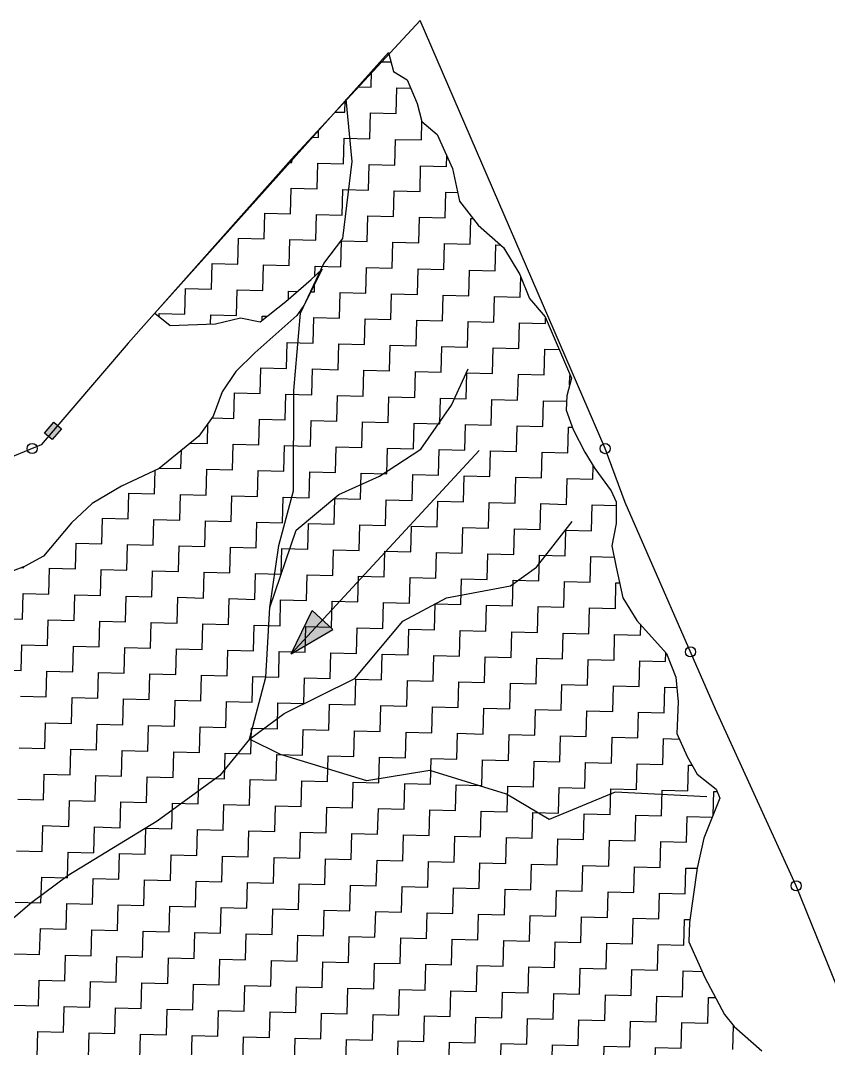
# Model space of a CAD drawing. Header units: metres. Extents: x 295068 to 298038, y 2018465 to 2021372.
# Drawn here: x 297015 to 297409, y 2020870 to 2021372 of the extents above; entities that cross this region are included whole.
import ezdxf

# ---------------------------------------------------------------- set-up
doc = ezdxf.new("R2010")
doc.units = ezdxf.units.M
doc.header["$MEASUREMENT"] = 0
for name, color, linetype in [('LINE_WATER', 4, 'Continuous'), ('POLY_HATCH', 12, 'Continuous'), ('V_BOUND_LINE', 7, 'Continuous')]:
    doc.layers.add(name, color=color, linetype=linetype)

msp = doc.modelspace()

# ---------------------------------------------------------------- hatches: boundary and pattern name
msp.add_hatch(color=256).paths.add_polyline_path([(297034.81, 2021172.46), (297031.14, 2021175.61), (297026.59, 2021170.29), (297030.26, 2021167.14)])
h = msp.add_hatch(color=256)
h.paths.add_polyline_path([(297162.22, 2021079.06), (297157.18, 2021083.72), (297147, 2021062.59)])
h.paths.add_polyline_path([(297147, 2021062.59), (297167.26, 2021074.41), (297162.22, 2021079.06)])

# ---------------------------------------------------------------- linework, layer by layer
msp.add_lwpolyline([(297026.59, 2021170.29), (297031.14, 2021175.61), (297034.81, 2021172.46), (297030.26, 2021167.14)], close=True)
for points in [[(297147, 2021062.59), (297238.68, 2021161.81)], [(297147, 2021062.59), (297157.18, 2021083.72)], [(297157.18, 2021083.72), (297167.26, 2021074.41)], [(297147, 2021062.59), (297167.26, 2021074.41)]]:
    msp.add_lwpolyline(points)
for centre in [(297020.53, 2021162.78), (297300.28, 2021162.75), (297341.88, 2021063.52), (297393.5, 2020949.27)]:
    msp.add_circle(centre, 2.48)
at = {"layer": 'LINE_WATER'}
for p, q in [((297176.79, 2021302.92), (297173.74, 2021333.34)), ((297172.23, 2021265.41), (297176.79, 2021302.92)), ((297162.95, 2021253.11), (297172.23, 2021265.41)), ((297151.56, 2021228.92), (297162.95, 2021253.11)), ((297148.21, 2021191.09), (297151.56, 2021228.92)), ((297225.19, 2021184.04), (297233.42, 2021201.74)), ((297148.14, 2021142.12), (297148.21, 2021191.09)), ((297210.23, 2021162.54), (297225.19, 2021184.04)), ((297190.16, 2021149.33), (297210.23, 2021162.54)), ((297170.2, 2021140.29), (297190.16, 2021149.33)), ((297140.88, 2021115.44), (297148.14, 2021142.12)), ((297149.42, 2021122.91), (297170.2, 2021140.29)), ((297266.79, 2021104.93), (297284.1, 2021127.18)), ((297136.51, 2021085.1), (297149.42, 2021122.91)), ((297136.51, 2021085.1), (297140.88, 2021115.44)), ((297253.99, 2021095.71), (297266.79, 2021104.93)), ((297222.76, 2021089.94), (297253.99, 2021095.71)), ((297201.54, 2021078.55), (297222.76, 2021089.94)), ((297134.53, 2021051.23), (297136.51, 2021085.1)), ((297178.09, 2021050.49), (297201.54, 2021078.55)), ((297126.68, 2021020.83), (297134.53, 2021051.23)), ((297143.58, 2021033.46), (297178.09, 2021050.49)), ((297126.68, 2021020.83), (297143.58, 2021033.46)), ((297126.68, 2021020.83), (297112.16, 2021003.12)), ((297141.8, 2021013.38), (297126.68, 2021020.83)), ((297183.89, 2021000.52), (297141.8, 2021013.38)), ((297214.66, 2021005.61), (297183.89, 2021000.52)), ((297252.07, 2020994.05), (297214.66, 2021005.61)), ((297112.16, 2021003.12), (297081.56, 2020980.84)), ((297305.13, 2020995.04), (297272.97, 2020981.75)), ((297349.85, 2020992.71), (297305.13, 2020995.04)), ((297272.97, 2020981.75), (297252.07, 2020994.05)), ((297081.56, 2020980.84), (297038.15, 2020954.28)), ((297038.15, 2020954.28), (297020.38, 2020941.17)), ((297020.38, 2020941.17), (296979.05, 2020905.9))]:
    msp.add_line(p, q, dxfattribs=at)
at = {"layer": 'POLY_HATCH'}
for p, q in [((297080.43, 2021228.95), (297194.44, 2021356.09)), ((297194.44, 2021356.09), (297196.89, 2021346.89)), ((297196.89, 2021346.89), (297203.53, 2021342.87)), ((297203.53, 2021342.87), (297208.53, 2021331.19)), ((297208.53, 2021331.19), (297210.71, 2021322.48)), ((297210.71, 2021322.48), (297218.25, 2021316.03)), ((297218.25, 2021316.03), (297225.77, 2021299.49)), ((297225.77, 2021299.49), (297229.22, 2021283.59)), ((297229.22, 2021283.59), (297238.3, 2021271.82)), ((297238.3, 2021271.82), (297250.54, 2021260.92)), ((297250.54, 2021260.92), (297258.63, 2021247.72)), ((297162.1, 2021250.42), (297153.22, 2021232.62)), ((297156.67, 2021245.27), (297162.1, 2021250.42)), ((297144.3, 2021234.63), (297156.67, 2021245.27)), ((297258.63, 2021247.72), (297263.39, 2021236.06)), ((297263.39, 2021236.06), (297270.88, 2021227.09)), ((297131.76, 2021224.61), (297144.3, 2021234.63)), ((297153.22, 2021232.62), (297149.72, 2021227.66)), ((297080.43, 2021228.95), (297087.89, 2021222.86)), ((297110.06, 2021223.73), (297122.18, 2021226.54)), ((297122.18, 2021226.54), (297131.76, 2021224.61)), ((297149.72, 2021227.66), (297129.17, 2021209.55)), ((297270.88, 2021227.09), (297283.79, 2021197.14)), ((297087.89, 2021222.86), (297110.06, 2021223.73)), ((297129.17, 2021209.55), (297120.03, 2021200.41)), ((297120.03, 2021200.41), (297113.27, 2021190.48)), ((297283.79, 2021197.14), (297281.47, 2021188.45)), ((297113.27, 2021190.48), (297108.87, 2021178.57)), ((297281.47, 2021188.45), (297281.29, 2021181.48)), ((297281.29, 2021181.48), (297284.66, 2021172.01)), ((297108.87, 2021178.57), (297101.88, 2021168.89)), ((297284.66, 2021172.01), (297290.4, 2021161.04)), ((297101.88, 2021168.89), (297082.59, 2021153.09)), ((297290.4, 2021161.04), (297295.25, 2021152.98)), ((297082.59, 2021153.09), (297064.07, 2021144.43)), ((297295.25, 2021152.98), (297303.15, 2021142.2)), ((297064.07, 2021144.43), (297049.89, 2021135.9)), ((297303.15, 2021142.2), (297305.66, 2021136.84)), ((297049.89, 2021135.9), (297039.77, 2021126.54)), ((297305.66, 2021136.84), (297305.63, 2021126.26)), ((297039.77, 2021126.54), (297026.11, 2021110.3)), ((297305.63, 2021126.26), (297303.42, 2021115.25)), ((297303.42, 2021115.25), (297305.57, 2021104.89)), ((297026.11, 2021110.3), (297016.83, 2021105.25)), ((297016.83, 2021105.25), (296995.81, 2021097.23)), ((297305.57, 2021104.89), (297308.79, 2021089.89)), ((297308.79, 2021089.89), (297315.73, 2021078.89)), ((297315.73, 2021078.89), (297330.24, 2021062.64)), ((297330.24, 2021062.64), (297334.76, 2021051.23)), ((297334.76, 2021051.23), (297335.9, 2021039.17)), ((297335.9, 2021039.17), (297335.31, 2021023.61)), ((297335.31, 2021023.61), (297340.32, 2021012.42)), ((297340.32, 2021012.42), (297345.16, 2021003.88)), ((297345.16, 2021003.88), (297354.36, 2020996.43)), ((297354.36, 2020996.43), (297356.17, 2020992.05)), ((297356.17, 2020992.05), (297348.44, 2020972.53)), ((297348.44, 2020972.53), (297345.18, 2020957.94)), ((297345.18, 2020957.94), (297341.35, 2020931.37)), ((297341.35, 2020931.37), (297341.11, 2020922)), ((297341.11, 2020922), (297348.84, 2020904.49)), ((297348.84, 2020904.49), (297358.49, 2020886.44)), ((297358.49, 2020886.44), (297363.15, 2020880.55)), ((297363.15, 2020880.55), (297376.69, 2020868.74))]:
    msp.add_line(p, q, dxfattribs=at)
at = {"layer": 'POLY_HATCH', "linetype": 'Continuous'}
for p, q in [((297190.47, 2021351.66), (297195.66, 2021351.53)), ((297186.02, 2021339.2), (297186.22, 2021346.92)), ((297179.45, 2021339.37), (297186.02, 2021339.2)), ((297198.27, 2021326.31), (297198.59, 2021338.88)), ((297198.59, 2021338.88), (297205.31, 2021338.7)), ((297173.13, 2021326.96), (297173.27, 2021332.49)), ((297168.43, 2021327.08), (297173.13, 2021326.96)), ((297185.37, 2021314.07), (297185.7, 2021326.64)), ((297185.7, 2021326.64), (297198.27, 2021326.31)), ((297210.51, 2021313.42), (297210.74, 2021322.45)), ((297160.24, 2021314.72), (297160.33, 2021318.05)), ((297157.41, 2021314.79), (297160.24, 2021314.72)), ((297172.48, 2021301.83), (297172.81, 2021314.39)), ((297172.81, 2021314.39), (297185.37, 2021314.07)), ((297197.62, 2021301.18), (297197.94, 2021313.74)), ((297197.94, 2021313.74), (297210.51, 2021313.42)), ((297222.75, 2021300.53), (297222.89, 2021305.83)), ((297146.39, 2021302.5), (297147.35, 2021302.47)), ((297147.35, 2021302.47), (297147.38, 2021303.61)), ((297159.59, 2021289.58), (297159.92, 2021302.15)), ((297159.92, 2021302.15), (297172.48, 2021301.83)), ((297184.73, 2021288.94), (297185.05, 2021301.5)), ((297185.05, 2021301.5), (297197.62, 2021301.18)), ((297209.86, 2021288.29), (297210.18, 2021300.85)), ((297210.18, 2021300.85), (297222.75, 2021300.53)), ((297146.7, 2021277.34), (297147.03, 2021289.91)), ((297147.03, 2021289.91), (297159.59, 2021289.58)), ((297171.84, 2021276.69), (297172.16, 2021289.26)), ((297172.16, 2021289.26), (297184.73, 2021288.94)), ((297196.97, 2021276.04), (297197.29, 2021288.61)), ((297197.29, 2021288.61), (297209.86, 2021288.29)), ((297222.1, 2021275.4), (297222.43, 2021287.96)), ((297222.43, 2021287.96), (297228.3, 2021287.81)), ((297133.81, 2021265.1), (297134.14, 2021277.66)), ((297134.14, 2021277.66), (297146.7, 2021277.34)), ((297158.95, 2021264.45), (297159.27, 2021277.02)), ((297159.27, 2021277.02), (297171.84, 2021276.69)), ((297184.08, 2021263.8), (297184.4, 2021276.37)), ((297184.4, 2021276.37), (297196.97, 2021276.04)), ((297209.21, 2021263.15), (297209.54, 2021275.72)), ((297209.54, 2021275.72), (297222.1, 2021275.4)), ((297234.35, 2021262.51), (297234.67, 2021275.07)), ((297234.67, 2021275.07), (297235.81, 2021275.04)), ((297120.92, 2021252.86), (297121.24, 2021265.42)), ((297121.24, 2021265.42), (297133.81, 2021265.1)), ((297146.05, 2021252.21), (297146.38, 2021264.77)), ((297146.38, 2021264.77), (297158.95, 2021264.45)), ((297171.19, 2021251.56), (297171.51, 2021264.13)), ((297171.51, 2021264.13), (297184.08, 2021263.8)), ((297196.32, 2021250.91), (297196.65, 2021263.48)), ((297196.65, 2021263.48), (297209.21, 2021263.15)), ((297221.45, 2021250.26), (297221.78, 2021262.83)), ((297221.78, 2021262.83), (297234.35, 2021262.51)), ((297246.59, 2021249.61), (297246.91, 2021262.18)), ((297246.91, 2021262.18), (297249.19, 2021262.12)), ((297108.03, 2021240.61), (297108.35, 2021253.18)), ((297108.35, 2021253.18), (297120.92, 2021252.86)), ((297133.16, 2021239.96), (297133.49, 2021252.53)), ((297133.49, 2021252.53), (297146.05, 2021252.21)), ((297158.5, 2021247), (297158.62, 2021251.88)), ((297158.62, 2021251.88), (297171.19, 2021251.56)), ((297183.43, 2021238.67), (297183.75, 2021251.23)), ((297183.75, 2021251.23), (297196.32, 2021250.91)), ((297208.56, 2021238.02), (297208.89, 2021250.59)), ((297208.89, 2021250.59), (297221.45, 2021250.26)), ((297233.7, 2021237.37), (297234.02, 2021249.94)), ((297234.02, 2021249.94), (297246.59, 2021249.61)), ((297258.83, 2021236.72), (297259.09, 2021246.61)), ((297095.14, 2021228.37), (297095.46, 2021240.94)), ((297095.46, 2021240.94), (297108.03, 2021240.61)), ((297120.27, 2021227.72), (297120.6, 2021240.29)), ((297120.6, 2021240.29), (297133.16, 2021239.96)), ((297158.3, 2021239.32), (297158.39, 2021242.99)), ((297145.63, 2021235.78), (297145.73, 2021239.64)), ((297145.73, 2021239.64), (297149.99, 2021239.53)), ((297156.58, 2021239.36), (297158.3, 2021239.32)), ((297170.54, 2021226.43), (297170.86, 2021238.99)), ((297170.86, 2021238.99), (297183.43, 2021238.67)), ((297195.67, 2021225.78), (297196, 2021238.34)), ((297196, 2021238.34), (297208.56, 2021238.02)), ((297220.81, 2021225.13), (297221.13, 2021237.7)), ((297221.13, 2021237.7), (297233.7, 2021237.37)), ((297245.94, 2021224.48), (297246.26, 2021237.05)), ((297246.26, 2021237.05), (297258.83, 2021236.72)), ((297082.53, 2021227.23), (297082.57, 2021228.69)), ((297082.57, 2021228.69), (297095.14, 2021228.37)), ((297107.59, 2021223.63), (297107.71, 2021228.05)), ((297107.71, 2021228.05), (297120.27, 2021227.72)), ((297132.79, 2021225.44), (297132.84, 2021227.4)), ((297132.84, 2021227.4), (297135.17, 2021227.34)), ((297157.65, 2021214.18), (297157.97, 2021226.75)), ((297157.97, 2021226.75), (297170.54, 2021226.43)), ((297182.78, 2021213.53), (297183.11, 2021226.1)), ((297183.11, 2021226.1), (297195.67, 2021225.78)), ((297207.92, 2021212.89), (297208.24, 2021225.45)), ((297208.24, 2021225.45), (297220.81, 2021225.13)), ((297271.07, 2021223.83), (297271.14, 2021226.48)), ((297233.05, 2021212.24), (297233.37, 2021224.81)), ((297233.37, 2021224.81), (297245.94, 2021224.48)), ((297258.18, 2021211.59), (297258.51, 2021224.16)), ((297258.51, 2021224.16), (297271.07, 2021223.83)), ((297144.76, 2021201.94), (297145.08, 2021214.51)), ((297145.08, 2021214.51), (297157.65, 2021214.18)), ((297169.89, 2021201.29), (297170.22, 2021213.86)), ((297170.22, 2021213.86), (297182.78, 2021213.53)), ((297195.02, 2021200.64), (297195.35, 2021213.21)), ((297195.35, 2021213.21), (297207.92, 2021212.89)), ((297220.16, 2021200), (297220.48, 2021212.56)), ((297220.48, 2021212.56), (297233.05, 2021212.24)), ((297245.29, 2021199.35), (297245.62, 2021211.91)), ((297245.62, 2021211.91), (297258.18, 2021211.59)), ((297270.42, 2021198.7), (297270.75, 2021211.27)), ((297270.75, 2021211.27), (297277.78, 2021211.08)), ((297131.87, 2021189.7), (297132.19, 2021202.26)), ((297132.19, 2021202.26), (297144.76, 2021201.94)), ((297157, 2021189.05), (297157.32, 2021201.62)), ((297157.32, 2021201.62), (297169.89, 2021201.29)), ((297182.13, 2021188.4), (297182.46, 2021200.97)), ((297182.46, 2021200.97), (297195.02, 2021200.64)), ((297207.27, 2021187.75), (297207.59, 2021200.32)), ((297207.59, 2021200.32), (297220.16, 2021200)), ((297232.4, 2021187.11), (297232.72, 2021199.67)), ((297232.72, 2021199.67), (297245.29, 2021199.35)), ((297257.53, 2021186.46), (297257.86, 2021199.02)), ((297257.86, 2021199.02), (297270.42, 2021198.7)), ((297282.87, 2021193.69), (297282.99, 2021198.38)), ((297282.99, 2021198.38), (297283.26, 2021198.37)), ((297118.98, 2021177.46), (297119.3, 2021190.02)), ((297119.3, 2021190.02), (297131.87, 2021189.7)), ((297144.11, 2021176.81), (297144.43, 2021189.37)), ((297144.43, 2021189.37), (297157, 2021189.05)), ((297169.24, 2021176.16), (297169.57, 2021188.73)), ((297169.57, 2021188.73), (297182.13, 2021188.4)), ((297194.38, 2021175.51), (297194.7, 2021188.08)), ((297194.7, 2021188.08), (297207.27, 2021187.75)), ((297219.51, 2021174.86), (297219.83, 2021187.43)), ((297219.83, 2021187.43), (297232.4, 2021187.11)), ((297244.64, 2021174.21), (297244.97, 2021186.78)), ((297244.97, 2021186.78), (297257.53, 2021186.46)), ((297269.78, 2021173.57), (297270.1, 2021186.13)), ((297270.1, 2021186.13), (297281.41, 2021185.84)), ((297106.09, 2021165.21), (297106.34, 2021175.06)), ((297108.27, 2021177.73), (297118.98, 2021177.46)), ((297131.22, 2021164.56), (297131.54, 2021177.13)), ((297131.54, 2021177.13), (297144.11, 2021176.81)), ((297156.35, 2021163.92), (297156.68, 2021176.48)), ((297156.68, 2021176.48), (297169.24, 2021176.16)), ((297181.49, 2021163.27), (297181.81, 2021175.83)), ((297181.81, 2021175.83), (297194.38, 2021175.51)), ((297206.62, 2021162.62), (297206.94, 2021175.19)), ((297206.94, 2021175.19), (297219.51, 2021174.86)), ((297231.75, 2021161.97), (297232.08, 2021174.54)), ((297232.08, 2021174.54), (297244.64, 2021174.21)), ((297256.89, 2021161.32), (297257.21, 2021173.89)), ((297257.21, 2021173.89), (297269.78, 2021173.57)), ((297282.02, 2021160.68), (297282.34, 2021173.24)), ((297282.34, 2021173.24), (297284.24, 2021173.19)), ((297097.66, 2021165.43), (297106.09, 2021165.21)), ((297118.33, 2021152.32), (297118.65, 2021164.89)), ((297118.65, 2021164.89), (297131.22, 2021164.56)), ((297093.19, 2021152.97), (297093.43, 2021161.97)), ((297143.46, 2021151.67), (297143.79, 2021164.24)), ((297143.79, 2021164.24), (297156.35, 2021163.92)), ((297168.59, 2021151.03), (297168.92, 2021163.59)), ((297168.92, 2021163.59), (297181.49, 2021163.27)), ((297193.73, 2021150.38), (297194.05, 2021162.94)), ((297194.05, 2021162.94), (297206.62, 2021162.62)), ((297218.86, 2021149.73), (297219.19, 2021162.3)), ((297219.19, 2021162.3), (297231.75, 2021161.97)), ((297244, 2021149.08), (297244.32, 2021161.65)), ((297244.32, 2021161.65), (297256.89, 2021161.32)), ((297269.13, 2021148.43), (297269.45, 2021161)), ((297269.45, 2021161), (297282.02, 2021160.68)), ((297080.3, 2021140.73), (297080.6, 2021152.16)), ((297082.77, 2021153.24), (297093.19, 2021152.97)), ((297105.44, 2021140.08), (297105.76, 2021152.65)), ((297105.76, 2021152.65), (297118.33, 2021152.32)), ((297130.57, 2021139.43), (297130.89, 2021152)), ((297130.89, 2021152), (297143.46, 2021151.67)), ((297155.7, 2021138.78), (297156.03, 2021151.35)), ((297156.03, 2021151.35), (297168.59, 2021151.03)), ((297180.84, 2021138.13), (297181.16, 2021150.7)), ((297181.16, 2021150.7), (297193.73, 2021150.38)), ((297205.97, 2021137.49), (297206.3, 2021150.05)), ((297206.3, 2021150.05), (297218.86, 2021149.73)), ((297294.26, 2021147.78), (297294.43, 2021154.34)), ((297231.1, 2021136.84), (297231.43, 2021149.4)), ((297231.43, 2021149.4), (297244, 2021149.08)), ((297256.24, 2021136.19), (297256.56, 2021148.76)), ((297256.56, 2021148.76), (297269.13, 2021148.43)), ((297281.37, 2021135.54), (297281.7, 2021148.11)), ((297281.7, 2021148.11), (297294.26, 2021147.78)), ((297067.41, 2021128.48), (297067.74, 2021141.05)), ((297067.74, 2021141.05), (297080.3, 2021140.73)), ((297092.55, 2021127.84), (297092.87, 2021140.4)), ((297092.87, 2021140.4), (297105.44, 2021140.08)), ((297117.68, 2021127.19), (297118, 2021139.76)), ((297118, 2021139.76), (297130.57, 2021139.43)), ((297142.81, 2021126.54), (297143.14, 2021139.11)), ((297143.14, 2021139.11), (297155.7, 2021138.78)), ((297167.95, 2021125.89), (297168.27, 2021138.46)), ((297168.27, 2021138.46), (297180.84, 2021138.13)), ((297193.08, 2021125.24), (297193.4, 2021137.81)), ((297193.4, 2021137.81), (297205.97, 2021137.49)), ((297218.21, 2021124.6), (297218.54, 2021137.16)), ((297218.54, 2021137.16), (297231.1, 2021136.84)), ((297243.35, 2021123.95), (297243.67, 2021136.51)), ((297243.67, 2021136.51), (297256.24, 2021136.19)), ((297268.48, 2021123.3), (297268.8, 2021135.87)), ((297268.8, 2021135.87), (297281.37, 2021135.54)), ((297293.61, 2021122.65), (297293.94, 2021135.22)), ((297293.94, 2021135.22), (297305.66, 2021134.92)), ((297054.52, 2021116.24), (297054.85, 2021128.81)), ((297054.85, 2021128.81), (297067.41, 2021128.48)), ((297079.66, 2021115.59), (297079.98, 2021128.16)), ((297079.98, 2021128.16), (297092.55, 2021127.84)), ((297104.79, 2021114.95), (297105.11, 2021127.51)), ((297105.11, 2021127.51), (297117.68, 2021127.19)), ((297129.92, 2021114.3), (297130.25, 2021126.86)), ((297130.25, 2021126.86), (297142.81, 2021126.54)), ((297155.06, 2021113.65), (297155.38, 2021126.22)), ((297155.38, 2021126.22), (297167.95, 2021125.89)), ((297180.19, 2021113), (297180.51, 2021125.57)), ((297180.51, 2021125.57), (297193.08, 2021125.24)), ((297205.32, 2021112.35), (297205.65, 2021124.92)), ((297205.65, 2021124.92), (297218.21, 2021124.6)), ((297230.46, 2021111.7), (297230.78, 2021124.27)), ((297230.78, 2021124.27), (297243.35, 2021123.95)), ((297255.59, 2021111.06), (297255.91, 2021123.62)), ((297255.91, 2021123.62), (297268.48, 2021123.3)), ((297280.72, 2021110.41), (297281.05, 2021122.98)), ((297281.05, 2021122.98), (297293.61, 2021122.65)), ((297041.63, 2021104), (297041.96, 2021116.57)), ((297041.96, 2021116.57), (297054.52, 2021116.24)), ((297066.76, 2021103.35), (297067.09, 2021115.92)), ((297067.09, 2021115.92), (297079.66, 2021115.59)), ((297091.9, 2021102.7), (297092.22, 2021115.27)), ((297092.22, 2021115.27), (297104.79, 2021114.95)), ((297117.03, 2021102.05), (297117.36, 2021114.62)), ((297117.36, 2021114.62), (297129.92, 2021114.3)), ((297142.17, 2021101.41), (297142.49, 2021113.97)), ((297142.49, 2021113.97), (297155.06, 2021113.65)), ((297167.3, 2021100.76), (297167.62, 2021113.33)), ((297167.62, 2021113.33), (297180.19, 2021113)), ((297192.43, 2021100.11), (297192.76, 2021112.68)), ((297192.76, 2021112.68), (297205.32, 2021112.35)), ((297217.57, 2021099.46), (297217.89, 2021112.03)), ((297217.89, 2021112.03), (297230.46, 2021111.7)), ((297242.7, 2021098.81), (297243.02, 2021111.38)), ((297243.02, 2021111.38), (297255.59, 2021111.06)), ((297267.83, 2021098.17), (297268.16, 2021110.73)), ((297268.16, 2021110.73), (297280.72, 2021110.41)), ((297292.97, 2021097.52), (297293.29, 2021110.08)), ((297293.29, 2021110.08), (297304.55, 2021109.79)), ((297015.33, 2021104.68), (297016.5, 2021104.65)), ((297016.5, 2021104.65), (297016.51, 2021105.13)), ((297028.74, 2021091.76), (297029.06, 2021104.32)), ((297029.06, 2021104.32), (297041.63, 2021104)), ((297053.87, 2021091.11), (297054.2, 2021103.68)), ((297054.2, 2021103.68), (297066.76, 2021103.35)), ((297079.01, 2021090.46), (297079.33, 2021103.03)), ((297079.33, 2021103.03), (297091.9, 2021102.7)), ((297104.14, 2021089.81), (297104.46, 2021102.38)), ((297104.46, 2021102.38), (297117.03, 2021102.05)), ((297129.27, 2021089.16), (297129.6, 2021101.73)), ((297129.6, 2021101.73), (297142.17, 2021101.41)), ((297154.41, 2021088.52), (297154.73, 2021101.08)), ((297154.73, 2021101.08), (297167.3, 2021100.76)), ((297179.54, 2021087.87), (297179.87, 2021100.43)), ((297179.87, 2021100.43), (297192.43, 2021100.11)), ((297204.67, 2021087.22), (297205, 2021099.79)), ((297205, 2021099.79), (297217.57, 2021099.46)), ((297229.81, 2021086.57), (297230.13, 2021099.14)), ((297230.13, 2021099.14), (297242.7, 2021098.81)), ((297254.94, 2021085.92), (297255.27, 2021098.49)), ((297255.27, 2021098.49), (297267.83, 2021098.17)), ((297280.07, 2021085.27), (297280.4, 2021097.84)), ((297280.4, 2021097.84), (297292.97, 2021097.52)), ((297305.21, 2021084.63), (297305.53, 2021097.19)), ((297305.53, 2021097.19), (297307.23, 2021097.15)), ((297015.85, 2021079.51), (297016.17, 2021092.08)), ((297016.17, 2021092.08), (297028.74, 2021091.76)), ((297040.98, 2021078.87), (297041.31, 2021091.43)), ((297041.31, 2021091.43), (297053.87, 2021091.11)), ((297066.12, 2021078.22), (297066.44, 2021090.78)), ((297066.44, 2021090.78), (297079.01, 2021090.46)), ((297091.25, 2021077.57), (297091.57, 2021090.14)), ((297091.57, 2021090.14), (297104.14, 2021089.81)), ((297116.38, 2021076.92), (297116.71, 2021089.49)), ((297116.71, 2021089.49), (297129.27, 2021089.16)), ((297141.52, 2021076.27), (297141.84, 2021088.84)), ((297141.84, 2021088.84), (297154.41, 2021088.52)), ((297166.65, 2021075.63), (297166.97, 2021088.19)), ((297166.97, 2021088.19), (297179.54, 2021087.87)), ((297191.78, 2021074.98), (297192.11, 2021087.54)), ((297192.11, 2021087.54), (297204.67, 2021087.22)), ((297216.92, 2021074.33), (297217.24, 2021086.9)), ((297217.24, 2021086.9), (297229.81, 2021086.57)), ((297242.05, 2021073.68), (297242.37, 2021086.25)), ((297242.37, 2021086.25), (297254.94, 2021085.92)), ((297267.18, 2021073.03), (297267.51, 2021085.6)), ((297267.51, 2021085.6), (297280.07, 2021085.27)), ((297292.32, 2021072.38), (297292.64, 2021084.95)), ((297292.64, 2021084.95), (297305.21, 2021084.63)), ((297003.28, 2021079.84), (297015.85, 2021079.51)), ((297028.09, 2021066.62), (297028.42, 2021079.19)), ((297028.42, 2021079.19), (297040.98, 2021078.87)), ((297053.23, 2021065.98), (297053.55, 2021078.54)), ((297053.55, 2021078.54), (297066.12, 2021078.22)), ((297078.36, 2021065.33), (297078.68, 2021077.89)), ((297078.68, 2021077.89), (297091.25, 2021077.57)), ((297103.49, 2021064.68), (297103.82, 2021077.25)), ((297103.82, 2021077.25), (297116.38, 2021076.92)), ((297128.63, 2021064.03), (297128.95, 2021076.6)), ((297128.95, 2021076.6), (297141.52, 2021076.27)), ((297153.76, 2021063.38), (297154.08, 2021075.95)), ((297154.08, 2021075.95), (297166.65, 2021075.63)), ((297178.89, 2021062.73), (297179.22, 2021075.3)), ((297179.22, 2021075.3), (297191.78, 2021074.98)), ((297204.03, 2021062.09), (297204.35, 2021074.65)), ((297204.35, 2021074.65), (297216.92, 2021074.33)), ((297317.45, 2021071.74), (297317.58, 2021076.82)), ((297229.16, 2021061.44), (297229.48, 2021074)), ((297229.48, 2021074), (297242.05, 2021073.68)), ((297254.29, 2021060.79), (297254.62, 2021073.36)), ((297254.62, 2021073.36), (297267.18, 2021073.03)), ((297279.43, 2021060.14), (297279.75, 2021072.71)), ((297279.75, 2021072.71), (297292.32, 2021072.38)), ((297304.56, 2021059.49), (297304.88, 2021072.06)), ((297304.88, 2021072.06), (297317.45, 2021071.74)), ((297015.2, 2021054.38), (297015.53, 2021066.95)), ((297015.53, 2021066.95), (297028.09, 2021066.62)), ((297040.34, 2021053.73), (297040.66, 2021066.3)), ((297040.66, 2021066.3), (297053.23, 2021065.98)), ((297065.47, 2021053.08), (297065.79, 2021065.65)), ((297065.79, 2021065.65), (297078.36, 2021065.33)), ((297090.6, 2021052.44), (297090.93, 2021065)), ((297090.93, 2021065), (297103.49, 2021064.68)), ((297115.74, 2021051.79), (297116.06, 2021064.35)), ((297116.06, 2021064.35), (297128.63, 2021064.03)), ((297140.87, 2021051.14), (297141.19, 2021063.71)), ((297141.19, 2021063.71), (297153.76, 2021063.38)), ((297166, 2021050.49), (297166.33, 2021063.06)), ((297166.33, 2021063.06), (297178.89, 2021062.73)), ((297191.14, 2021049.84), (297191.46, 2021062.41)), ((297191.46, 2021062.41), (297204.03, 2021062.09)), ((297216.27, 2021049.2), (297216.59, 2021061.76)), ((297216.59, 2021061.76), (297229.16, 2021061.44)), ((297241.4, 2021048.55), (297241.73, 2021061.11)), ((297241.73, 2021061.11), (297254.29, 2021060.79)), ((297266.54, 2021047.9), (297266.86, 2021060.47)), ((297266.86, 2021060.47), (297279.43, 2021060.14)), ((297291.67, 2021047.25), (297291.99, 2021059.82)), ((297291.99, 2021059.82), (297304.56, 2021059.49)), ((297329.69, 2021058.85), (297329.8, 2021063.14)), ((297002.63, 2021054.71), (297015.2, 2021054.38)), ((297316.8, 2021046.6), (297317.13, 2021059.17)), ((297317.13, 2021059.17), (297329.69, 2021058.85)), ((297027.44, 2021041.49), (297027.77, 2021054.06)), ((297027.77, 2021054.06), (297040.34, 2021053.73)), ((297052.58, 2021040.84), (297052.9, 2021053.41)), ((297052.9, 2021053.41), (297065.47, 2021053.08)), ((297077.71, 2021040.19), (297078.04, 2021052.76)), ((297078.04, 2021052.76), (297090.6, 2021052.44)), ((297102.84, 2021039.55), (297103.17, 2021052.11)), ((297103.17, 2021052.11), (297115.74, 2021051.79)), ((297127.98, 2021038.9), (297128.3, 2021051.46)), ((297128.3, 2021051.46), (297140.87, 2021051.14)), ((297153.11, 2021038.25), (297153.44, 2021050.82)), ((297153.44, 2021050.82), (297166, 2021050.49)), ((297178.24, 2021037.6), (297178.57, 2021050.17)), ((297178.57, 2021050.17), (297191.14, 2021049.84)), ((297203.38, 2021036.95), (297203.7, 2021049.52)), ((297203.7, 2021049.52), (297216.27, 2021049.2)), ((297228.51, 2021036.3), (297228.84, 2021048.87)), ((297228.84, 2021048.87), (297241.4, 2021048.55)), ((297253.64, 2021035.66), (297253.97, 2021048.22)), ((297253.97, 2021048.22), (297266.54, 2021047.9)), ((297278.78, 2021035.01), (297279.1, 2021047.57)), ((297279.1, 2021047.57), (297291.67, 2021047.25)), ((297303.91, 2021034.36), (297304.24, 2021046.93)), ((297304.24, 2021046.93), (297316.8, 2021046.6)), ((297329.05, 2021033.71), (297329.37, 2021046.28)), ((297329.37, 2021046.28), (297335.24, 2021046.13)), ((297014.88, 2021041.81), (297027.44, 2021041.49)), ((297039.69, 2021028.6), (297040.01, 2021041.17)), ((297040.01, 2021041.17), (297052.58, 2021040.84)), ((297064.82, 2021027.95), (297065.14, 2021040.52)), ((297065.14, 2021040.52), (297077.71, 2021040.19)), ((297089.95, 2021027.3), (297090.28, 2021039.87)), ((297090.28, 2021039.87), (297102.84, 2021039.55)), ((297115.09, 2021026.65), (297115.41, 2021039.22)), ((297115.41, 2021039.22), (297127.98, 2021038.9)), ((297140.22, 2021026.01), (297140.54, 2021038.57)), ((297140.54, 2021038.57), (297153.11, 2021038.25)), ((297165.35, 2021025.36), (297165.68, 2021037.93)), ((297165.68, 2021037.93), (297178.24, 2021037.6)), ((297190.49, 2021024.71), (297190.81, 2021037.28)), ((297190.81, 2021037.28), (297203.38, 2021036.95)), ((297215.62, 2021024.06), (297215.94, 2021036.63)), ((297215.94, 2021036.63), (297228.51, 2021036.3)), ((297240.75, 2021023.41), (297241.08, 2021035.98)), ((297241.08, 2021035.98), (297253.64, 2021035.66)), ((297265.89, 2021022.77), (297266.21, 2021035.33)), ((297266.21, 2021035.33), (297278.78, 2021035.01)), ((297291.02, 2021022.12), (297291.35, 2021034.68)), ((297291.35, 2021034.68), (297303.91, 2021034.36)), ((297316.15, 2021021.47), (297316.48, 2021034.04)), ((297316.48, 2021034.04), (297329.05, 2021033.71)), ((297026.8, 2021016.36), (297027.12, 2021028.92)), ((297027.12, 2021028.92), (297039.69, 2021028.6)), ((297051.93, 2021015.71), (297052.25, 2021028.28)), ((297052.25, 2021028.28), (297064.82, 2021027.95)), ((297077.06, 2021015.06), (297077.39, 2021027.63)), ((297077.39, 2021027.63), (297089.95, 2021027.3)), ((297102.2, 2021014.41), (297102.52, 2021026.98)), ((297102.52, 2021026.98), (297115.09, 2021026.65)), ((297127.33, 2021013.76), (297127.65, 2021026.33)), ((297127.65, 2021026.33), (297140.22, 2021026.01)), ((297152.46, 2021013.12), (297152.79, 2021025.68)), ((297152.79, 2021025.68), (297165.35, 2021025.36)), ((297177.6, 2021012.47), (297177.92, 2021025.03)), ((297177.92, 2021025.03), (297190.49, 2021024.71)), ((297202.73, 2021011.82), (297203.05, 2021024.39)), ((297203.05, 2021024.39), (297215.62, 2021024.06)), ((297227.86, 2021011.17), (297228.19, 2021023.74)), ((297228.19, 2021023.74), (297240.75, 2021023.41)), ((297253, 2021010.52), (297253.32, 2021023.09)), ((297253.32, 2021023.09), (297265.89, 2021022.77)), ((297278.13, 2021009.87), (297278.45, 2021022.44)), ((297278.45, 2021022.44), (297291.02, 2021022.12)), ((297303.26, 2021009.23), (297303.59, 2021021.79)), ((297303.59, 2021021.79), (297316.15, 2021021.47)), ((297328.4, 2021008.58), (297328.72, 2021021.15)), ((297328.72, 2021021.15), (297336.51, 2021020.94)), ((297014.23, 2021016.68), (297026.8, 2021016.36)), ((297039.04, 2021003.47), (297039.36, 2021016.03)), ((297039.36, 2021016.03), (297051.93, 2021015.71)), ((297064.17, 2021002.82), (297064.5, 2021015.38)), ((297064.5, 2021015.38), (297077.06, 2021015.06)), ((297089.31, 2021002.17), (297089.63, 2021014.74)), ((297089.63, 2021014.74), (297102.2, 2021014.41)), ((297114.44, 2021001.52), (297114.76, 2021014.09)), ((297114.76, 2021014.09), (297127.33, 2021013.76)), ((297139.57, 2021000.87), (297139.9, 2021013.44)), ((297139.9, 2021013.44), (297152.46, 2021013.12)), ((297164.71, 2021000.22), (297165.03, 2021012.79)), ((297165.03, 2021012.79), (297177.6, 2021012.47)), ((297189.84, 2020999.58), (297190.16, 2021012.14)), ((297190.16, 2021012.14), (297202.73, 2021011.82)), ((297214.97, 2020998.93), (297215.3, 2021011.5)), ((297215.3, 2021011.5), (297227.86, 2021011.17)), ((297240.11, 2020998.28), (297240.43, 2021010.85)), ((297240.43, 2021010.85), (297253, 2021010.52)), ((297265.24, 2020997.63), (297265.56, 2021010.2)), ((297265.56, 2021010.2), (297278.13, 2021009.87)), ((297290.37, 2020996.98), (297290.7, 2021009.55)), ((297290.7, 2021009.55), (297303.26, 2021009.23)), ((297315.51, 2020996.34), (297315.83, 2021008.9)), ((297315.83, 2021008.9), (297328.4, 2021008.58)), ((297340.64, 2020995.69), (297340.96, 2021008.25)), ((297340.96, 2021008.25), (297342.7, 2021008.21)), ((297026.15, 2020991.22), (297026.47, 2021003.79)), ((297026.47, 2021003.79), (297039.04, 2021003.47)), ((297051.28, 2020990.58), (297051.61, 2021003.14)), ((297051.61, 2021003.14), (297064.17, 2021002.82)), ((297076.41, 2020989.93), (297076.74, 2021002.49)), ((297076.74, 2021002.49), (297089.31, 2021002.17)), ((297101.55, 2020989.28), (297101.87, 2021001.85)), ((297101.87, 2021001.85), (297114.44, 2021001.52)), ((297126.68, 2020988.63), (297127.01, 2021001.2)), ((297127.01, 2021001.2), (297139.57, 2021000.87)), ((297151.81, 2020987.98), (297152.14, 2021000.55)), ((297152.14, 2021000.55), (297164.71, 2021000.22)), ((297176.95, 2020987.33), (297177.27, 2020999.9)), ((297177.27, 2020999.9), (297189.84, 2020999.58)), ((297202.08, 2020986.69), (297202.41, 2020999.25)), ((297202.41, 2020999.25), (297214.97, 2020998.93)), ((297227.22, 2020986.04), (297227.54, 2020998.6)), ((297227.54, 2020998.6), (297240.11, 2020998.28)), ((297252.35, 2020985.39), (297252.67, 2020997.96)), ((297252.67, 2020997.96), (297265.24, 2020997.63)), ((297277.48, 2020984.74), (297277.81, 2020997.31)), ((297277.81, 2020997.31), (297290.37, 2020996.98)), ((297302.62, 2020984.09), (297302.94, 2020996.66)), ((297302.94, 2020996.66), (297315.51, 2020996.34)), ((297327.75, 2020983.44), (297328.07, 2020996.01)), ((297328.07, 2020996.01), (297340.64, 2020995.69)), ((297352.91, 2020983.81), (297353.21, 2020995.36)), ((297353.21, 2020995.36), (297354.81, 2020995.32)), ((297013.58, 2020991.55), (297026.15, 2020991.22)), ((297038.39, 2020978.33), (297038.71, 2020990.9)), ((297038.71, 2020990.9), (297051.28, 2020990.58)), ((297063.52, 2020977.68), (297063.85, 2020990.25)), ((297063.85, 2020990.25), (297076.41, 2020989.93)), ((297088.66, 2020977.04), (297088.98, 2020989.6)), ((297088.98, 2020989.6), (297101.55, 2020989.28)), ((297113.79, 2020976.39), (297114.11, 2020988.95)), ((297114.11, 2020988.95), (297126.68, 2020988.63)), ((297138.92, 2020975.74), (297139.25, 2020988.31)), ((297139.25, 2020988.31), (297151.81, 2020987.98)), ((297164.06, 2020975.09), (297164.38, 2020987.66)), ((297164.38, 2020987.66), (297176.95, 2020987.33)), ((297189.19, 2020974.44), (297189.52, 2020987.01)), ((297189.52, 2020987.01), (297202.08, 2020986.69)), ((297214.32, 2020973.8), (297214.65, 2020986.36)), ((297214.65, 2020986.36), (297227.22, 2020986.04)), ((297239.46, 2020973.15), (297239.78, 2020985.71)), ((297239.78, 2020985.71), (297252.35, 2020985.39)), ((297264.59, 2020972.5), (297264.92, 2020985.07)), ((297264.92, 2020985.07), (297277.48, 2020984.74)), ((297289.72, 2020971.85), (297290.05, 2020984.42)), ((297290.05, 2020984.42), (297302.62, 2020984.09)), ((297314.86, 2020971.2), (297315.18, 2020983.77)), ((297315.18, 2020983.77), (297327.75, 2020983.44)), ((297339.99, 2020970.55), (297340.32, 2020983.12)), ((297340.32, 2020983.12), (297352.51, 2020982.81)), ((297025.5, 2020966.09), (297025.82, 2020978.66)), ((297025.82, 2020978.66), (297038.39, 2020978.33)), ((297050.63, 2020965.44), (297050.96, 2020978.01)), ((297050.96, 2020978.01), (297063.52, 2020977.68)), ((297075.77, 2020964.79), (297076.09, 2020977.36)), ((297076.09, 2020977.36), (297088.66, 2020977.04)), ((297100.9, 2020964.15), (297101.22, 2020976.71)), ((297101.22, 2020976.71), (297113.79, 2020976.39)), ((297126.03, 2020963.5), (297126.36, 2020976.06)), ((297126.36, 2020976.06), (297138.92, 2020975.74)), ((297151.17, 2020962.85), (297151.49, 2020975.42)), ((297151.49, 2020975.42), (297164.06, 2020975.09)), ((297176.3, 2020962.2), (297176.62, 2020974.77)), ((297176.62, 2020974.77), (297189.19, 2020974.44)), ((297201.43, 2020961.55), (297201.76, 2020974.12)), ((297201.76, 2020974.12), (297214.32, 2020973.8)), ((297226.57, 2020960.9), (297226.89, 2020973.47)), ((297226.89, 2020973.47), (297239.46, 2020973.15)), ((297251.7, 2020960.26), (297252.02, 2020972.82)), ((297252.02, 2020972.82), (297264.59, 2020972.5)), ((297276.83, 2020959.61), (297277.16, 2020972.17)), ((297277.16, 2020972.17), (297289.72, 2020971.85)), ((297301.97, 2020958.96), (297302.29, 2020971.53)), ((297302.29, 2020971.53), (297314.86, 2020971.2)), ((297327.1, 2020958.31), (297327.42, 2020970.88)), ((297327.42, 2020970.88), (297339.99, 2020970.55)), ((297012.93, 2020966.41), (297025.5, 2020966.09)), ((297037.74, 2020953.2), (297038.07, 2020965.77)), ((297038.07, 2020965.77), (297050.63, 2020965.44)), ((297062.88, 2020952.55), (297063.2, 2020965.12)), ((297063.2, 2020965.12), (297075.77, 2020964.79)), ((297088.01, 2020951.9), (297088.33, 2020964.47)), ((297088.33, 2020964.47), (297100.9, 2020964.15)), ((297113.14, 2020951.25), (297113.47, 2020963.82)), ((297113.47, 2020963.82), (297126.03, 2020963.5)), ((297138.28, 2020950.61), (297138.6, 2020963.17)), ((297138.6, 2020963.17), (297151.17, 2020962.85)), ((297163.41, 2020949.96), (297163.73, 2020962.52)), ((297163.73, 2020962.52), (297176.3, 2020962.2)), ((297188.54, 2020949.31), (297188.87, 2020961.88)), ((297188.87, 2020961.88), (297201.43, 2020961.55)), ((297213.68, 2020948.66), (297214, 2020961.23)), ((297214, 2020961.23), (297226.57, 2020960.9)), ((297238.81, 2020948.01), (297239.13, 2020960.58)), ((297239.13, 2020960.58), (297251.7, 2020960.26)), ((297263.94, 2020947.37), (297264.27, 2020959.93)), ((297264.27, 2020959.93), (297276.83, 2020959.61)), ((297289.08, 2020946.72), (297289.4, 2020959.28)), ((297289.4, 2020959.28), (297301.97, 2020958.96)), ((297314.21, 2020946.07), (297314.53, 2020958.64)), ((297314.53, 2020958.64), (297327.1, 2020958.31)), ((297339.34, 2020945.42), (297339.67, 2020957.99)), ((297339.67, 2020957.99), (297345.16, 2020957.85)), ((297024.85, 2020940.96), (297025.18, 2020953.52)), ((297025.18, 2020953.52), (297037.74, 2020953.2)), ((297049.98, 2020940.31), (297050.31, 2020952.87)), ((297050.31, 2020952.87), (297062.88, 2020952.55)), ((297075.12, 2020939.66), (297075.44, 2020952.23)), ((297075.44, 2020952.23), (297088.01, 2020951.9)), ((297100.25, 2020939.01), (297100.58, 2020951.58)), ((297100.58, 2020951.58), (297113.14, 2020951.25)), ((297125.39, 2020938.36), (297125.71, 2020950.93)), ((297125.71, 2020950.93), (297138.28, 2020950.61)), ((297150.52, 2020937.72), (297150.84, 2020950.28)), ((297150.84, 2020950.28), (297163.41, 2020949.96)), ((297175.65, 2020937.07), (297175.98, 2020949.63)), ((297175.98, 2020949.63), (297188.54, 2020949.31)), ((297200.79, 2020936.42), (297201.11, 2020948.99)), ((297201.11, 2020948.99), (297213.68, 2020948.66)), ((297225.92, 2020935.77), (297226.24, 2020948.34)), ((297226.24, 2020948.34), (297238.81, 2020948.01)), ((297251.05, 2020935.12), (297251.38, 2020947.69)), ((297251.38, 2020947.69), (297263.94, 2020947.37)), ((297276.19, 2020934.47), (297276.51, 2020947.04)), ((297276.51, 2020947.04), (297289.08, 2020946.72)), ((297301.32, 2020933.83), (297301.64, 2020946.39)), ((297301.64, 2020946.39), (297314.21, 2020946.07)), ((297326.45, 2020933.18), (297326.78, 2020945.74)), ((297326.78, 2020945.74), (297339.34, 2020945.42)), ((297012.28, 2020941.28), (297024.85, 2020940.96)), ((297037.09, 2020928.07), (297037.42, 2020940.63)), ((297037.42, 2020940.63), (297049.98, 2020940.31)), ((297062.23, 2020927.42), (297062.55, 2020939.98)), ((297062.55, 2020939.98), (297075.12, 2020939.66)), ((297087.36, 2020926.77), (297087.68, 2020939.34)), ((297087.68, 2020939.34), (297100.25, 2020939.01)), ((297112.49, 2020926.12), (297112.82, 2020938.69)), ((297112.82, 2020938.69), (297125.39, 2020938.36)), ((297137.63, 2020925.47), (297137.95, 2020938.04)), ((297137.95, 2020938.04), (297150.52, 2020937.72)), ((297162.76, 2020924.82), (297163.09, 2020937.39)), ((297163.09, 2020937.39), (297175.65, 2020937.07)), ((297187.89, 2020924.18), (297188.22, 2020936.74)), ((297188.22, 2020936.74), (297200.79, 2020936.42)), ((297213.03, 2020923.53), (297213.35, 2020936.09)), ((297213.35, 2020936.09), (297225.92, 2020935.77)), ((297238.16, 2020922.88), (297238.49, 2020935.45)), ((297238.49, 2020935.45), (297251.05, 2020935.12)), ((297263.29, 2020922.23), (297263.62, 2020934.8)), ((297263.62, 2020934.8), (297276.19, 2020934.47)), ((297288.43, 2020921.58), (297288.75, 2020934.15)), ((297288.75, 2020934.15), (297301.32, 2020933.83)), ((297313.56, 2020920.94), (297313.89, 2020933.5)), ((297313.89, 2020933.5), (297326.45, 2020933.18)), ((297338.7, 2020920.29), (297339.02, 2020932.85)), ((297339.02, 2020932.85), (297341.55, 2020932.79)), ((297024.2, 2020915.82), (297024.53, 2020928.39)), ((297024.53, 2020928.39), (297037.09, 2020928.07)), ((297049.34, 2020915.17), (297049.66, 2020927.74)), ((297049.66, 2020927.74), (297062.23, 2020927.42)), ((297074.47, 2020914.53), (297074.79, 2020927.09)), ((297074.79, 2020927.09), (297087.36, 2020926.77)), ((297099.6, 2020913.88), (297099.93, 2020926.45)), ((297099.93, 2020926.45), (297112.49, 2020926.12)), ((297124.74, 2020913.23), (297125.06, 2020925.8)), ((297125.06, 2020925.8), (297137.63, 2020925.47)), ((297149.87, 2020912.58), (297150.19, 2020925.15)), ((297150.19, 2020925.15), (297162.76, 2020924.82)), ((297175, 2020911.93), (297175.33, 2020924.5)), ((297175.33, 2020924.5), (297187.89, 2020924.18)), ((297200.14, 2020911.29), (297200.46, 2020923.85)), ((297200.46, 2020923.85), (297213.03, 2020923.53)), ((297225.27, 2020910.64), (297225.59, 2020923.2)), ((297225.59, 2020923.2), (297238.16, 2020922.88)), ((297250.4, 2020909.99), (297250.73, 2020922.56)), ((297250.73, 2020922.56), (297263.29, 2020922.23)), ((297275.54, 2020909.34), (297275.86, 2020921.91)), ((297275.86, 2020921.91), (297288.43, 2020921.58)), ((297300.67, 2020908.69), (297300.99, 2020921.26)), ((297300.99, 2020921.26), (297313.56, 2020920.94)), ((297325.8, 2020908.04), (297326.13, 2020920.61)), ((297326.13, 2020920.61), (297338.7, 2020920.29)), ((297011.64, 2020916.15), (297024.2, 2020915.82)), ((297036.45, 2020902.93), (297036.77, 2020915.5)), ((297036.77, 2020915.5), (297049.34, 2020915.17)), ((297061.58, 2020902.28), (297061.9, 2020914.85)), ((297061.9, 2020914.85), (297074.47, 2020914.53)), ((297086.71, 2020901.64), (297087.04, 2020914.2)), ((297087.04, 2020914.2), (297099.6, 2020913.88)), ((297111.85, 2020900.99), (297112.17, 2020913.55)), ((297112.17, 2020913.55), (297124.74, 2020913.23)), ((297136.98, 2020900.34), (297137.3, 2020912.91)), ((297137.3, 2020912.91), (297149.87, 2020912.58)), ((297162.11, 2020899.69), (297162.44, 2020912.26)), ((297162.44, 2020912.26), (297175, 2020911.93)), ((297187.25, 2020899.04), (297187.57, 2020911.61)), ((297187.57, 2020911.61), (297200.14, 2020911.29)), ((297212.38, 2020898.39), (297212.7, 2020910.96)), ((297212.7, 2020910.96), (297225.27, 2020910.64)), ((297237.51, 2020897.75), (297237.84, 2020910.31)), ((297237.84, 2020910.31), (297250.4, 2020909.99)), ((297262.65, 2020897.1), (297262.97, 2020909.67)), ((297262.97, 2020909.67), (297275.54, 2020909.34)), ((297287.78, 2020896.45), (297288.1, 2020909.02)), ((297288.1, 2020909.02), (297300.67, 2020908.69)), ((297312.91, 2020895.8), (297313.24, 2020908.37)), ((297313.24, 2020908.37), (297325.8, 2020908.04)), ((297338.05, 2020895.15), (297338.37, 2020907.72)), ((297338.37, 2020907.72), (297347.52, 2020907.48)), ((297023.56, 2020890.69), (297023.88, 2020903.26)), ((297023.88, 2020903.26), (297036.45, 2020902.93)), ((297048.69, 2020890.04), (297049.01, 2020902.61)), ((297049.01, 2020902.61), (297061.58, 2020902.28)), ((297073.82, 2020889.39), (297074.15, 2020901.96)), ((297074.15, 2020901.96), (297086.71, 2020901.64)), ((297098.96, 2020888.74), (297099.28, 2020901.31)), ((297099.28, 2020901.31), (297111.85, 2020900.99)), ((297124.09, 2020888.1), (297124.41, 2020900.66)), ((297124.41, 2020900.66), (297136.98, 2020900.34)), ((297149.22, 2020887.45), (297149.55, 2020900.02)), ((297149.55, 2020900.02), (297162.11, 2020899.69)), ((297174.36, 2020886.8), (297174.68, 2020899.37)), ((297174.68, 2020899.37), (297187.25, 2020899.04)), ((297199.49, 2020886.15), (297199.81, 2020898.72)), ((297199.81, 2020898.72), (297212.38, 2020898.39)), ((297224.62, 2020885.5), (297224.95, 2020898.07)), ((297224.95, 2020898.07), (297237.51, 2020897.75)), ((297249.76, 2020884.86), (297250.08, 2020897.42)), ((297250.08, 2020897.42), (297262.65, 2020897.1)), ((297274.89, 2020884.21), (297275.21, 2020896.77)), ((297275.21, 2020896.77), (297287.78, 2020896.45)), ((297300.02, 2020883.56), (297300.35, 2020896.13)), ((297300.35, 2020896.13), (297312.91, 2020895.8)), ((297325.16, 2020882.91), (297325.48, 2020895.48)), ((297325.48, 2020895.48), (297338.05, 2020895.15)), ((297350.29, 2020882.26), (297350.61, 2020894.83)), ((297350.61, 2020894.83), (297354.05, 2020894.74)), ((297010.99, 2020891.01), (297023.56, 2020890.69)), ((297035.8, 2020877.8), (297036.12, 2020890.37)), ((297036.12, 2020890.37), (297048.69, 2020890.04)), ((297060.93, 2020877.15), (297061.26, 2020889.72)), ((297061.26, 2020889.72), (297073.82, 2020889.39)), ((297086.06, 2020876.5), (297086.39, 2020889.07)), ((297086.39, 2020889.07), (297098.96, 2020888.74)), ((297111.2, 2020875.85), (297111.52, 2020888.42)), ((297111.52, 2020888.42), (297124.09, 2020888.1)), ((297136.33, 2020875.21), (297136.66, 2020887.77)), ((297136.66, 2020887.77), (297149.22, 2020887.45)), ((297161.46, 2020874.56), (297161.79, 2020887.12)), ((297161.79, 2020887.12), (297174.36, 2020886.8)), ((297186.6, 2020873.91), (297186.92, 2020886.48)), ((297186.92, 2020886.48), (297199.49, 2020886.15)), ((297211.73, 2020873.26), (297212.06, 2020885.83)), ((297212.06, 2020885.83), (297224.62, 2020885.5)), ((297236.86, 2020872.61), (297237.19, 2020885.18)), ((297237.19, 2020885.18), (297249.76, 2020884.86)), ((297262, 2020871.96), (297262.32, 2020884.53)), ((297262.32, 2020884.53), (297274.89, 2020884.21)), ((297287.13, 2020871.32), (297287.46, 2020883.88)), ((297287.46, 2020883.88), (297300.02, 2020883.56)), ((297312.27, 2020870.67), (297312.59, 2020883.24)), ((297312.59, 2020883.24), (297325.16, 2020882.91)), ((297337.4, 2020870.02), (297337.72, 2020882.59)), ((297337.72, 2020882.59), (297350.29, 2020882.26)), ((297362.53, 2020869.37), (297362.83, 2020880.95)), ((297022.91, 2020865.56), (297023.23, 2020878.12)), ((297023.23, 2020878.12), (297035.8, 2020877.8)), ((297048.04, 2020864.91), (297048.36, 2020877.47)), ((297048.36, 2020877.47), (297060.93, 2020877.15)), ((297073.17, 2020864.26), (297073.5, 2020876.83)), ((297073.5, 2020876.83), (297086.06, 2020876.5)), ((297098.31, 2020863.61), (297098.63, 2020876.18)), ((297098.63, 2020876.18), (297111.2, 2020875.85)), ((297123.44, 2020862.96), (297123.76, 2020875.53)), ((297123.76, 2020875.53), (297136.33, 2020875.21)), ((297148.57, 2020862.32), (297148.9, 2020874.88)), ((297148.9, 2020874.88), (297161.46, 2020874.56)), ((297173.71, 2020861.67), (297174.03, 2020874.23)), ((297174.03, 2020874.23), (297186.6, 2020873.91)), ((297198.84, 2020861.02), (297199.16, 2020873.59)), ((297199.16, 2020873.59), (297211.73, 2020873.26)), ((297223.97, 2020860.37), (297224.3, 2020872.94)), ((297224.3, 2020872.94), (297236.86, 2020872.61)), ((297249.11, 2020859.72), (297249.43, 2020872.29)), ((297249.43, 2020872.29), (297262, 2020871.96)), ((297274.24, 2020859.07), (297274.57, 2020871.64)), ((297274.57, 2020871.64), (297287.13, 2020871.32)), ((297299.37, 2020858.43), (297299.7, 2020870.99)), ((297299.7, 2020870.99), (297312.27, 2020870.67)), ((297324.51, 2020857.78), (297324.83, 2020870.34)), ((297324.83, 2020870.34), (297337.4, 2020870.02))]:
    msp.add_line(p, q, dxfattribs=at)
at = {"layer": 'V_BOUND_LINE', "ltscale": 10}
for p, q in [((297209.94, 2021371.73), (297146.97, 2021303.92)), ((297300.28, 2021162.75), (297209.94, 2021371.73)), ((297209.94, 2021371.73), (297209.94, 2021371.73)), ((297146.97, 2021303.92), (297067.43, 2021214.3)), ((297067.43, 2021214.3), (297024.88, 2021164.58)), ((297024.88, 2021164.58), (296990.83, 2021150.5)), ((297310, 2021136.36), (297300.28, 2021162.75)), ((297354.13, 2021035.53), (297310, 2021136.36)), ((297393.5, 2020949.27), (297354.13, 2021035.53)), ((297418.92, 2020886.71), (297393.5, 2020949.27))]:
    msp.add_line(p, q, dxfattribs=at)

doc.saveas('drawing.dxf')
